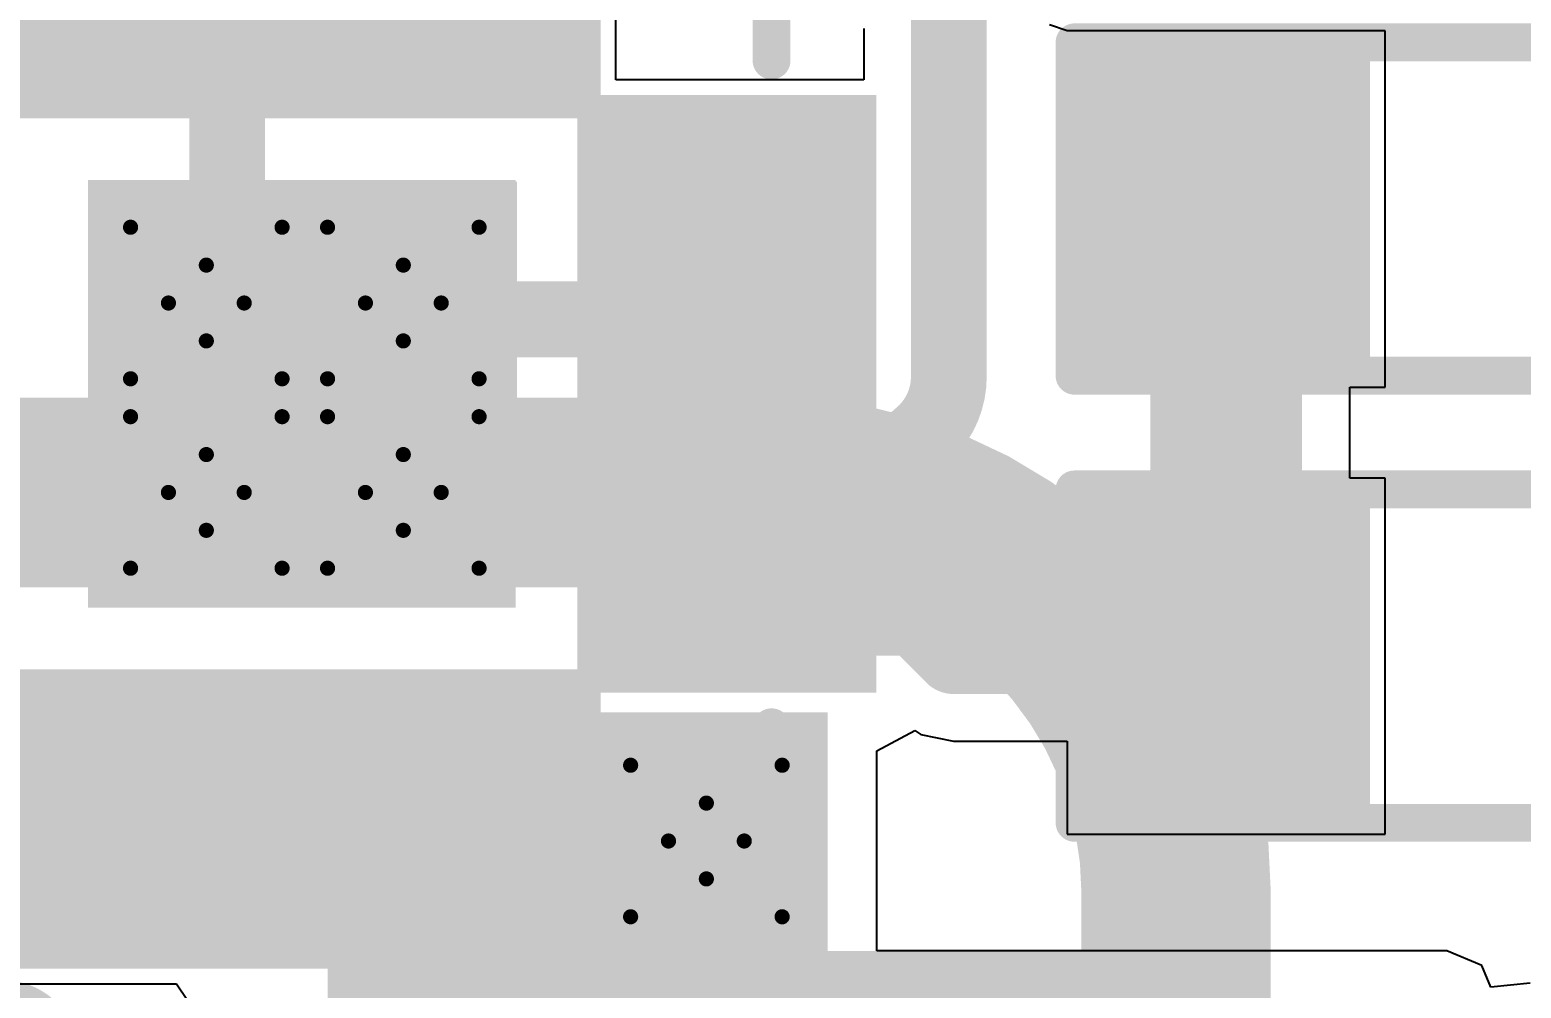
# Model space of a CAD drawing. Header units: millimetres. Extents: x -41 to 155, y -111 to 87.
# Drawn here: x 11.194 to 16.194, y 7.381 to 10.593 of the extents above; entities that cross this region are included whole.
import ezdxf

# ---------------------------------------------------------------- set-up
doc = ezdxf.new("R2010")
doc.units = ezdxf.units.MM
for name, color, linetype in [('BottomLayer', 5, 'Continuous'), ('DrillDrawing', 1, 'Continuous'), ('Mechanical1', 6, 'Continuous'), ('Mechanical2', 216, 'Continuous'), ('TopLayer', 1, 'Continuous'), ('TopOverlay', 2, 'Continuous'), ('TopPaste', 8, 'Continuous'), ('TopSolder', 216, 'Continuous'), ('ViaHoleLayer', 16, 'Continuous')]:
    doc.layers.add(name, color=color, linetype=linetype)
doc.styles.add('Arial', font='', dxfattribs={"height": 0.2})
doc.styles.get('Arial').set_extended_font_data('Arial')

# ---------------------------------------------------------------- blocks, each defined once
blk = doc.blocks.new('S______B______26')
at = {"layer": 'TopLayer'}
for points in [[(-1.143, -0.4445), (-1.143, 0.4445), (-0.381, 0.4445), (-0.381, -0.4445)], [(0.381, -0.4445), (0.381, 0.4445), (1.143, 0.4445), (1.143, -0.4445)]]:
    blk.add_hatch(color=1, dxfattribs=at).paths.add_polyline_path(points)
at = {"layer": 'TopPaste'}
for points in [[(-1.143, -0.4445), (-1.143, 0.4445), (-0.381, 0.4445), (-0.381, -0.4445)], [(0.381, -0.4445), (0.381, 0.4445), (1.143, 0.4445), (1.143, -0.4445)]]:
    blk.add_hatch(color=8, dxfattribs=at).paths.add_polyline_path(points)
at = {"layer": 'TopSolder'}
for points in [[(-1.2446, -0.5461), (-1.2446, 0.5461), (-0.2794, 0.5461), (-0.2794, -0.5461)], [(0.2794, -0.5461), (0.2794, 0.5461), (1.2446, 0.5461), (1.2446, -0.5461)]]:
    blk.add_hatch(color=216, dxfattribs=at).paths.add_polyline_path(points)
at = {"layer": 'TopOverlay', "const_width": 0.127}
for points in [[(-1.27, 0.5588), (1.27, 0.5588)], [(-1.27, -0.5588), (-1.27, 0.5588)], [(1.27, -0.5588), (1.27, 0.5588)], [(-1.27, -0.5588), (1.27, -0.5588)]]:
    blk.add_lwpolyline(points, dxfattribs=at)
at = {"layer": 'TopOverlay', "const_width": 0.0635}
for points in [[(-1.30175, 0.5588, 1), (-1.23825, 0.5588, 1)], [(-1.30175, 0.5588, 1), (-1.23825, 0.5588, 1)], [(1.23825, 0.5588, 1), (1.30175, 0.5588, 1)], [(1.23825, 0.5588, 1), (1.30175, 0.5588, 1)], [(-1.30175, -0.5588, 1), (-1.23825, -0.5588, 1)], [(-1.30175, -0.5588, 1), (-1.23825, -0.5588, 1)], [(1.23825, -0.5588, 1), (1.30175, -0.5588, 1)], [(1.23825, -0.5588, 1), (1.30175, -0.5588, 1)]]:
    blk.add_lwpolyline(points, format="xyb", close=True, dxfattribs=at)
blk = doc.blocks.new('S______B______27')
at = {"layer": 'TopLayer'}
for points in [[(-1.143, -0.4445), (-1.143, 0.4445), (-0.381, 0.4445), (-0.381, -0.4445)], [(0.381, -0.4445), (0.381, 0.4445), (1.143, 0.4445), (1.143, -0.4445)]]:
    blk.add_hatch(color=1, dxfattribs=at).paths.add_polyline_path(points)
at = {"layer": 'TopPaste'}
for points in [[(-1.143, -0.4445), (-1.143, 0.4445), (-0.381, 0.4445), (-0.381, -0.4445)], [(0.381, -0.4445), (0.381, 0.4445), (1.143, 0.4445), (1.143, -0.4445)]]:
    blk.add_hatch(color=8, dxfattribs=at).paths.add_polyline_path(points)
at = {"layer": 'TopSolder'}
for points in [[(-1.2446, -0.5461), (-1.2446, 0.5461), (-0.2794, 0.5461), (-0.2794, -0.5461)], [(0.2794, -0.5461), (0.2794, 0.5461), (1.2446, 0.5461), (1.2446, -0.5461)]]:
    blk.add_hatch(color=216, dxfattribs=at).paths.add_polyline_path(points)
at = {"layer": 'TopOverlay', "const_width": 0.127}
for points in [[(-1.27, 0.5588), (1.27, 0.5588)], [(-1.27, -0.5588), (-1.27, 0.5588)], [(1.27, -0.5588), (1.27, 0.5588)], [(-1.27, -0.5588), (1.27, -0.5588)]]:
    blk.add_lwpolyline(points, dxfattribs=at)
at = {"layer": 'TopOverlay', "const_width": 0.0635}
for points in [[(-1.30175, 0.5588, 1), (-1.23825, 0.5588, 1)], [(-1.30175, 0.5588, 1), (-1.23825, 0.5588, 1)], [(1.23825, 0.5588, 1), (1.30175, 0.5588, 1)], [(1.23825, 0.5588, 1), (1.30175, 0.5588, 1)], [(-1.30175, -0.5588, 1), (-1.23825, -0.5588, 1)], [(-1.30175, -0.5588, 1), (-1.23825, -0.5588, 1)], [(1.23825, -0.5588, 1), (1.30175, -0.5588, 1)], [(1.23825, -0.5588, 1), (1.30175, -0.5588, 1)]]:
    blk.add_lwpolyline(points, format="xyb", close=True, dxfattribs=at)
blk = doc.blocks.new('TQFN_16_EP_3_3__40')
at = {"layer": 'TopLayer'}
for points in [[(-0.6, 1.825), (-0.6, 1.025), (-0.9, 1.025), (-0.9, 1.825)], [(-0.1, 1.825), (-0.1, 1.025), (-0.4, 1.025), (-0.4, 1.825)], [(0.4, 1.825), (0.4, 1.025), (0.1, 1.025), (0.1, 1.825)], [(0.9, 1.825), (0.9, 1.025), (0.6, 1.025), (0.6, 1.825)], [(1.025, 0.9), (1.825, 0.9), (1.825, 0.6), (1.025, 0.6)], [(-0.615, 0.615), (0.615, 0.615), (0.615, -0.615), (-0.615, -0.615)], [(1.025, 0.4), (1.825, 0.4), (1.825, 0.1), (1.025, 0.1)], [(1.025, -0.1), (1.825, -0.1), (1.825, -0.4), (1.025, -0.4)], [(1.025, -0.6), (1.825, -0.6), (1.825, -0.9), (1.025, -0.9)], [(-0.9, -1.825), (-0.9, -1.025), (-0.6, -1.025), (-0.6, -1.825)], [(-0.4, -1.825), (-0.4, -1.025), (-0.1, -1.025), (-0.1, -1.825)], [(0.1, -1.825), (0.1, -1.025), (0.4, -1.025), (0.4, -1.825)], [(0.6, -1.825), (0.6, -1.025), (0.9, -1.025), (0.9, -1.825)]]:
    blk.add_hatch(color=1, dxfattribs=at).paths.add_polyline_path(points)
at = {"layer": 'TopPaste'}
for points in [[(-0.6, 1.825), (-0.6, 1.025), (-0.9, 1.025), (-0.9, 1.825)], [(-0.1, 1.825), (-0.1, 1.025), (-0.4, 1.025), (-0.4, 1.825)], [(0.4, 1.825), (0.4, 1.025), (0.1, 1.025), (0.1, 1.825)], [(0.9, 1.825), (0.9, 1.025), (0.6, 1.025), (0.6, 1.825)], [(1.025, 0.9), (1.825, 0.9), (1.825, 0.6), (1.025, 0.6)], [(-0.615, 0.615), (0.615, 0.615), (0.615, -0.615), (-0.615, -0.615)], [(1.025, 0.4), (1.825, 0.4), (1.825, 0.1), (1.025, 0.1)], [(1.025, -0.1), (1.825, -0.1), (1.825, -0.4), (1.025, -0.4)], [(1.025, -0.6), (1.825, -0.6), (1.825, -0.9), (1.025, -0.9)], [(-0.9, -1.825), (-0.9, -1.025), (-0.6, -1.025), (-0.6, -1.825)], [(-0.4, -1.825), (-0.4, -1.025), (-0.1, -1.025), (-0.1, -1.825)], [(0.1, -1.825), (0.1, -1.025), (0.4, -1.025), (0.4, -1.825)], [(0.6, -1.825), (0.6, -1.025), (0.9, -1.025), (0.9, -1.825)]]:
    blk.add_hatch(color=8, dxfattribs=at).paths.add_polyline_path(points)
at = {"layer": 'TopSolder'}
for points in [[(-0.4984, 1.9266), (-0.4984, 0.9234), (-1.0016, 0.9234), (-1.0016, 1.9266)], [(0.0016, 1.9266), (0.0016, 0.9234), (-0.5016, 0.9234), (-0.5016, 1.9266)], [(0.5016, 1.9266), (0.5016, 0.9234), (-0.0016, 0.9234), (-0.0016, 1.9266)], [(1.0016, 1.9266), (1.0016, 0.9234), (0.4984, 0.9234), (0.4984, 1.9266)], [(0.9234, 1.0016), (1.9266, 1.0016), (1.9266, 0.4984), (0.9234, 0.4984)], [(-0.7166, 0.7166), (0.7166, 0.7166), (0.7166, -0.7166), (-0.7166, -0.7166)], [(0.9234, 0.5016), (1.9266, 0.5016), (1.9266, -0.0016), (0.9234, -0.0016)], [(0.9234, 0.0016), (1.9266, 0.0016), (1.9266, -0.5016), (0.9234, -0.5016)], [(0.9234, -0.4984), (1.9266, -0.4984), (1.9266, -1.0016), (0.9234, -1.0016)], [(-1.0016, -1.9266), (-1.0016, -0.9234), (-0.4984, -0.9234), (-0.4984, -1.9266)], [(-0.5016, -1.9266), (-0.5016, -0.9234), (0.0016, -0.9234), (0.0016, -1.9266)], [(-0.0016, -1.9266), (-0.0016, -0.9234), (0.5016, -0.9234), (0.5016, -1.9266)], [(0.4984, -1.9266), (0.4984, -0.9234), (1.0016, -0.9234), (1.0016, -1.9266)]]:
    blk.add_hatch(color=216, dxfattribs=at).paths.add_polyline_path(points)
at = {"layer": 'TopOverlay', "const_width": 0.127}
for points in [[(1.5748, 1.1176), (1.5748, 1.5748)], [(1.5748, -1.5748), (1.5748, -1.1176)], [(1.143, -1.5748), (1.5748, -1.5748)]]:
    blk.add_lwpolyline(points, dxfattribs=at)
at = {"layer": 'TopOverlay', "const_width": 0.0635}
for points in [[(1.5431, 1.1176, 1), (1.6066, 1.1176, 1)], [(1.5431, -1.1176, 1), (1.6066, -1.1176, 1)], [(1.1113, -1.5748, 1), (1.1748, -1.5748, 1)], [(1.5431, -1.5748, 1), (1.6066, -1.5748, 1)], [(1.5431, -1.5748, 1), (1.6066, -1.5748, 1)]]:
    blk.add_lwpolyline(points, format="xyb", close=True, dxfattribs=at)
blk = doc.blocks.new('C___0805_55')
at = {"layer": 'TopSolder'}
blk.add_hatch(color=216, dxfattribs=at).paths.add_polyline_path([(0.438, 0.832), (1.594, 0.832), (1.594, -0.832), (0.438, -0.832)])
at = {"layer": 'TopOverlay', "const_width": 0.127}
for points in [[(0.6096, 0.8636), (1.6256, 0.8636)], [(1.6256, 0.8636), (1.6256, -0.8636)], [(0.6096, -0.8636), (1.6256, -0.8636)]]:
    blk.add_lwpolyline(points, dxfattribs=at)
at = {"layer": 'TopOverlay', "const_width": 0.0635}
for points in [[(1.5938, 0.8636, 1), (1.6574, 0.8636, 1)], [(1.5938, 0.8636, 1), (1.6574, 0.8636, 1)], [(1.5938, -0.8636, 1), (1.6574, -0.8636, 1)], [(1.5938, -0.8636, 1), (1.6574, -0.8636, 1)]]:
    blk.add_lwpolyline(points, format="xyb", close=True, dxfattribs=at)

msp = doc.modelspace()

# ---------------------------------------------------------------- hatches: boundary and pattern name
at = {"layer": 'BottomLayer'}
msp.add_hatch(color=5, dxfattribs=at).paths.add_polyline_path([(11.4808, 8.7376), (12.827, 8.7376), (12.827, 10.0838), (11.4808, 10.0838)])
h = msp.add_hatch(color=5, dxfattribs=at)
edge = h.paths.add_edge_path()
edge.add_arc((11.7856, 9.6774), 0.3, 0, 360)
h = msp.add_hatch(color=5, dxfattribs=at)
edge = h.paths.add_edge_path()
edge.add_arc((12.446, 9.6774), 0.3, 0, 360)
h = msp.add_hatch(color=5, dxfattribs=at)
edge = h.paths.add_edge_path()
edge.add_arc((11.7856, 9.0424), 0.3, 0, 360)
h = msp.add_hatch(color=5, dxfattribs=at)
edge = h.paths.add_edge_path()
edge.add_arc((12.446, 9.0424), 0.3, 0, 360)
h = msp.add_hatch(color=5, dxfattribs=at)
edge = h.paths.add_edge_path()
edge.add_arc((13.462, 7.874), 0.3, 0, 360)
at = {"layer": 'TopLayer'}
h = msp.add_hatch(color=1, dxfattribs=at)
edge = h.paths.add_edge_path()
edge.add_arc((11.7856, 9.6774), 0.3, 0, 360)
h = msp.add_hatch(color=1, dxfattribs=at)
edge = h.paths.add_edge_path()
edge.add_arc((12.446, 9.6774), 0.3, 0, 360)
h = msp.add_hatch(color=1, dxfattribs=at)
edge = h.paths.add_edge_path()
edge.add_arc((11.7856, 9.0424), 0.3, 0, 360)
h = msp.add_hatch(color=1, dxfattribs=at)
edge = h.paths.add_edge_path()
edge.add_arc((12.446, 9.0424), 0.3, 0, 360)
msp.add_hatch(color=1, dxfattribs=at).paths.add_polyline_path([(12.192, 6.096), (13.8684, 6.096), (13.8684, 8.3058), (12.192, 8.3058)])
h = msp.add_hatch(color=1, dxfattribs=at)
edge = h.paths.add_edge_path()
edge.add_arc((13.462, 7.874), 0.3, 0, 360)
at = {"layer": 'ViaHoleLayer'}
h = msp.add_hatch(color=16, dxfattribs=at)
edge = h.paths.add_edge_path()
edge.add_arc((11.7856, 9.6774), 0.15, 0, 360)
h = msp.add_hatch(color=16, dxfattribs=at)
edge = h.paths.add_edge_path()
edge.add_arc((12.446, 9.6774), 0.15, 0, 360)
h = msp.add_hatch(color=16, dxfattribs=at)
edge = h.paths.add_edge_path()
edge.add_arc((11.7856, 9.0424), 0.15, 0, 360)
h = msp.add_hatch(color=16, dxfattribs=at)
edge = h.paths.add_edge_path()
edge.add_arc((12.446, 9.0424), 0.15, 0, 360)
h = msp.add_hatch(color=16, dxfattribs=at)
edge = h.paths.add_edge_path()
edge.add_arc((13.462, 7.874), 0.15, 0, 360)

# ---------------------------------------------------------------- linework, layer by layer
at = {"layer": 'BottomLayer'}
for points, const_width in [([(10.705, 9.0424), (11.7856, 9.0424)], 0.635), ([(12.446, 9.0424), (13.6906, 9.0424)], 0.635), ([(8.702, 7.874), (13.462, 7.874)], 0.381), ([(15.0368, 6.3616), (15.0368, 7.7003)], 0.635)]:
    msp.add_lwpolyline(points, dxfattribs=dict(at, const_width=const_width))
for points, const_width in [([(11.6268, 9.0424, 1), (11.9444, 9.0424, 1)], 0.3175), ([(12.2873, 9.0424, 1), (12.6047, 9.0424, 1)], 0.3175), ([(13.5319, 9.0424, 1), (13.8493, 9.0424, 1)], 0.3175), ([(13.5319, 9.0424, 1), (13.8493, 9.0424, 1)], 0.3175), ([(14.4858, 8.6473, 1), (14.8033, 8.6473, 1)], 0.3175), ([(14.4858, 8.6473, 1), (14.8033, 8.6473, 1)], 0.3175), ([(13.3667, 7.874, 1), (13.5572, 7.874, 1)], 0.1905), ([(14.878, 7.7003, 1), (15.1956, 7.7003, 1)], 0.3175), ([(14.878, 7.7003, 1), (15.1956, 7.7003, 1)], 0.3175)]:
    msp.add_lwpolyline(points, format="xyb", close=True, dxfattribs=dict(at, const_width=const_width))
at = {"layer": 'BottomLayer', "const_width": 0.635}
for points in [[(13.6906, 9.0424, -0.198912), (14.6445, 8.6473)], [(14.6445, 8.6473, -0.198912), (15.0368, 7.7003)]]:
    msp.add_lwpolyline(points, format="xyb", dxfattribs=at)
at = {"layer": 'DrillDrawing', "const_width": 0.0508}
for points in [[(11.5316, 9.9314), (11.7856, 9.8044)], [(11.5316, 9.9314), (11.6586, 9.6774)], [(11.7856, 9.8044), (12.0396, 9.9314)], [(11.9126, 9.6774), (12.0396, 9.9314)], [(12.192, 9.9314), (12.446, 9.8044)], [(12.192, 9.9314), (12.319, 9.6774)], [(12.446, 9.8044), (12.7, 9.9314)], [(12.573, 9.6774), (12.7, 9.9314)], [(11.5316, 9.4234), (11.6586, 9.6774)], [(11.9126, 9.6774), (12.0396, 9.4234)], [(12.192, 9.4234), (12.319, 9.6774)], [(12.573, 9.6774), (12.7, 9.4234)], [(11.5316, 9.4234), (11.7856, 9.5504)], [(11.7856, 9.5504), (12.0396, 9.4234)], [(12.192, 9.4234), (12.446, 9.5504)], [(12.446, 9.5504), (12.7, 9.4234)], [(11.5316, 9.2964), (11.7856, 9.1694)], [(11.5316, 9.2964), (11.6586, 9.0424)], [(11.7856, 9.1694), (12.0396, 9.2964)], [(11.9126, 9.0424), (12.0396, 9.2964)], [(12.192, 9.2964), (12.446, 9.1694)], [(12.192, 9.2964), (12.319, 9.0424)], [(12.446, 9.1694), (12.7, 9.2964)], [(12.573, 9.0424), (12.7, 9.2964)], [(11.5316, 8.7884), (11.6586, 9.0424)], [(11.9126, 9.0424), (12.0396, 8.7884)], [(12.192, 8.7884), (12.319, 9.0424)], [(12.573, 9.0424), (12.7, 8.7884)], [(11.5316, 8.7884), (11.7856, 8.9154)], [(11.7856, 8.9154), (12.0396, 8.7884)], [(12.192, 8.7884), (12.446, 8.9154)], [(12.446, 8.9154), (12.7, 8.7884)], [(13.208, 8.128), (13.462, 8.001)], [(13.208, 8.128), (13.335, 7.874)], [(13.462, 8.001), (13.716, 8.128)], [(13.589, 7.874), (13.716, 8.128)], [(13.208, 7.62), (13.335, 7.874)], [(13.589, 7.874), (13.716, 7.62)], [(13.208, 7.62), (13.462, 7.747)], [(13.462, 7.747), (13.716, 7.62)]]:
    msp.add_lwpolyline(points, dxfattribs=at)
at = {"layer": 'DrillDrawing', "const_width": 0.0254}
for points in [[(11.5189, 9.9314, 1), (11.5443, 9.9314, 1)], [(11.5189, 9.9314, 1), (11.5443, 9.9314, 1)], [(12.0269, 9.9314, 1), (12.0523, 9.9314, 1)], [(12.0269, 9.9314, 1), (12.0523, 9.9314, 1)], [(12.1793, 9.9314, 1), (12.2047, 9.9314, 1)], [(12.1793, 9.9314, 1), (12.2047, 9.9314, 1)], [(12.6873, 9.9314, 1), (12.7127, 9.9314, 1)], [(12.6873, 9.9314, 1), (12.7127, 9.9314, 1)], [(11.7729, 9.8044, 1), (11.7983, 9.8044, 1)], [(11.7729, 9.8044, 1), (11.7983, 9.8044, 1)], [(12.4333, 9.8044, 1), (12.4587, 9.8044, 1)], [(12.4333, 9.8044, 1), (12.4587, 9.8044, 1)], [(11.6459, 9.6774, 1), (11.6713, 9.6774, 1)], [(11.6459, 9.6774, 1), (11.6713, 9.6774, 1)], [(11.8999, 9.6774, 1), (11.9253, 9.6774, 1)], [(11.8999, 9.6774, 1), (11.9253, 9.6774, 1)], [(12.3063, 9.6774, 1), (12.3317, 9.6774, 1)], [(12.3063, 9.6774, 1), (12.3317, 9.6774, 1)], [(12.5603, 9.6774, 1), (12.5857, 9.6774, 1)], [(12.5603, 9.6774, 1), (12.5857, 9.6774, 1)], [(11.7729, 9.5504, 1), (11.7983, 9.5504, 1)], [(11.7729, 9.5504, 1), (11.7983, 9.5504, 1)], [(12.4333, 9.5504, 1), (12.4587, 9.5504, 1)], [(12.4333, 9.5504, 1), (12.4587, 9.5504, 1)], [(11.5189, 9.4234, 1), (11.5443, 9.4234, 1)], [(11.5189, 9.4234, 1), (11.5443, 9.4234, 1)], [(12.0269, 9.4234, 1), (12.0523, 9.4234, 1)], [(12.0269, 9.4234, 1), (12.0523, 9.4234, 1)], [(12.1793, 9.4234, 1), (12.2047, 9.4234, 1)], [(12.1793, 9.4234, 1), (12.2047, 9.4234, 1)], [(12.6873, 9.4234, 1), (12.7127, 9.4234, 1)], [(12.6873, 9.4234, 1), (12.7127, 9.4234, 1)], [(11.5189, 9.2964, 1), (11.5443, 9.2964, 1)], [(11.5189, 9.2964, 1), (11.5443, 9.2964, 1)], [(12.0269, 9.2964, 1), (12.0523, 9.2964, 1)], [(12.0269, 9.2964, 1), (12.0523, 9.2964, 1)], [(12.1793, 9.2964, 1), (12.2047, 9.2964, 1)], [(12.1793, 9.2964, 1), (12.2047, 9.2964, 1)], [(12.6873, 9.2964, 1), (12.7127, 9.2964, 1)], [(12.6873, 9.2964, 1), (12.7127, 9.2964, 1)], [(11.7729, 9.1694, 1), (11.7983, 9.1694, 1)], [(11.7729, 9.1694, 1), (11.7983, 9.1694, 1)], [(12.4333, 9.1694, 1), (12.4587, 9.1694, 1)], [(12.4333, 9.1694, 1), (12.4587, 9.1694, 1)], [(11.6459, 9.0424, 1), (11.6713, 9.0424, 1)], [(11.6459, 9.0424, 1), (11.6713, 9.0424, 1)], [(11.8999, 9.0424, 1), (11.9253, 9.0424, 1)], [(11.8999, 9.0424, 1), (11.9253, 9.0424, 1)], [(12.3063, 9.0424, 1), (12.3317, 9.0424, 1)], [(12.3063, 9.0424, 1), (12.3317, 9.0424, 1)], [(12.5603, 9.0424, 1), (12.5857, 9.0424, 1)], [(12.5603, 9.0424, 1), (12.5857, 9.0424, 1)], [(11.7729, 8.9154, 1), (11.7983, 8.9154, 1)], [(11.7729, 8.9154, 1), (11.7983, 8.9154, 1)], [(12.4333, 8.9154, 1), (12.4587, 8.9154, 1)], [(12.4333, 8.9154, 1), (12.4587, 8.9154, 1)], [(11.5189, 8.7884, 1), (11.5443, 8.7884, 1)], [(11.5189, 8.7884, 1), (11.5443, 8.7884, 1)], [(12.0269, 8.7884, 1), (12.0523, 8.7884, 1)], [(12.0269, 8.7884, 1), (12.0523, 8.7884, 1)], [(12.1793, 8.7884, 1), (12.2047, 8.7884, 1)], [(12.1793, 8.7884, 1), (12.2047, 8.7884, 1)], [(12.6873, 8.7884, 1), (12.7127, 8.7884, 1)], [(12.6873, 8.7884, 1), (12.7127, 8.7884, 1)], [(13.1953, 8.128, 1), (13.2207, 8.128, 1)], [(13.1953, 8.128, 1), (13.2207, 8.128, 1)], [(13.7033, 8.128, 1), (13.7287, 8.128, 1)], [(13.7033, 8.128, 1), (13.7287, 8.128, 1)], [(13.4493, 8.001, 1), (13.4747, 8.001, 1)], [(13.4493, 8.001, 1), (13.4747, 8.001, 1)], [(13.3223, 7.874, 1), (13.3477, 7.874, 1)], [(13.3223, 7.874, 1), (13.3477, 7.874, 1)], [(13.5763, 7.874, 1), (13.6017, 7.874, 1)], [(13.5763, 7.874, 1), (13.6017, 7.874, 1)], [(13.4493, 7.747, 1), (13.4747, 7.747, 1)], [(13.4493, 7.747, 1), (13.4747, 7.747, 1)], [(13.1953, 7.62, 1), (13.2207, 7.62, 1)], [(13.1953, 7.62, 1), (13.2207, 7.62, 1)], [(13.7033, 7.62, 1), (13.7287, 7.62, 1)], [(13.7033, 7.62, 1), (13.7287, 7.62, 1)]]:
    msp.add_lwpolyline(points, format="xyb", close=True, dxfattribs=at)
at = {"layer": 'Mechanical1', "const_width": 0.254}
msp.add_lwpolyline([(-26.7326, 19.8284, -3.064051), (-27.0164, -19.4272)], format="xyb", dxfattribs=at)
at = {"layer": 'Mechanical2', "const_width": 0.254}
msp.add_lwpolyline([(-27.7733, 19.435, -3.216016), (-28.067, -19.0083)], format="xyb", dxfattribs=at)
at = {"layer": 'TopLayer'}
for p, q in [((13.158, 10.4252), (13.158, 11.3502)), ((14.671, 10.5893), (14.612, 10.6094)), ((13.9899, 10.5979), (13.9899, 10.4252)), ((15.7378, 10.5893), (14.671, 10.5893)), ((14.671, 10.5893), (14.671, 10.5893)), ((15.7378, 9.3955), (15.7378, 10.5893)), ((13.9899, 10.4252), (13.158, 10.4252)), ((15.6188, 9.0907), (15.6188, 9.3955)), ((15.6188, 9.3955), (15.7378, 9.3955)), ((15.7378, 9.0907), (15.6188, 9.0907)), ((15.7378, 7.8969), (15.7378, 9.0907)), ((14.0334, 8.1765), (14.1604, 8.2444)), ((14.1604, 8.2444), (14.181, 8.2306)), ((14.181, 8.2306), (14.29, 8.2089)), ((14.29, 8.2089), (14.29, 8.2089)), ((14.29, 8.2089), (14.671, 8.2089)), ((14.671, 8.2089), (14.671, 7.8969)), ((14.0334, 7.5056), (14.0334, 8.1765)), ((14.671, 7.8969), (15.7378, 7.8969)), ((15.9448, 7.5056), (14.0334, 7.5056)), ((16.0614, 7.4572), (15.9448, 7.5056)), ((16.0917, 7.3842), (16.0614, 7.4572)), ((11.0532, 7.3954), (11.6856, 7.3954)), ((11.6856, 7.3954), (11.7222, 7.3406)), ((16.2238, 7.3972), (16.0917, 7.3842))]:
    msp.add_line(p, q, dxfattribs=at)
for points, const_width in [([(11.8556, 9.9764), (11.8556, 10.7978)], 0.254), ([(14.2748, 9.4296), (14.2748, 10.724)], 0.254), ([(15.2044, 9.9839), (15.2044, 10.0686)], 0.508), ([(15.2044, 8.4938), (15.2044, 9.9839)], 0.508), ([(11.8476, 9.6308), (11.8478, 9.6306)], 0.3048), ([(11.8478, 9.6306), (12.1056, 9.3728)], 0.3048), ([(12.7092, 9.6228), (13.5306, 9.6228)], 0.254), ([(10.6806, 9.1228), (11.7856, 9.1228)], 0.254), ([(13.5306, 9.1228), (13.9021, 9.1228)], 0.254), ([(13.5306, 8.6228), (14.161, 8.6228)], 0.254), ([(14.161, 8.6228), (14.29, 8.4938)], 0.254), ([(14.29, 8.4938), (15.2044, 8.4938)], 0.254), ([(13.0338, 7.874), (13.462, 7.874)], 0.3048)]:
    msp.add_lwpolyline(points, dxfattribs=dict(at, const_width=const_width))
for points, const_width in [([(15.0774, 10.0686, 1), (15.3314, 10.0686, 1)], 0.254), ([(15.0774, 9.9839, 1), (15.3314, 9.9839, 1)], 0.254), ([(15.0774, 9.9839, 1), (15.3314, 9.9839, 1)], 0.254), ([(11.7921, 9.9764, 1), (11.9191, 9.9764, 1)], 0.127), ([(11.6586, 9.6774, 1), (11.811, 9.6774, 1)], 0.1524), ([(11.7714, 9.6308, 1), (11.9238, 9.6308, 1)], 0.1524), ([(11.7714, 9.6308, 1), (11.9238, 9.6308, 1)], 0.1524), ([(11.7714, 9.6308, 1), (11.9238, 9.6308, 1)], 0.1524), ([(11.7716, 9.6306, 1), (11.924, 9.6306, 1)], 0.1524), ([(11.7716, 9.6306, 1), (11.924, 9.6306, 1)], 0.1524), ([(11.7716, 9.6306, 1), (11.924, 9.6306, 1)], 0.1524), ([(12.6457, 9.6228, 1), (12.7727, 9.6228, 1)], 0.127), ([(13.4671, 9.6228, 1), (13.5941, 9.6228, 1)], 0.127), ([(14.2113, 9.4296, 1), (14.3383, 9.4296, 1)], 0.127), ([(14.2113, 9.4296, 1), (14.3383, 9.4296, 1)], 0.127), ([(12.0294, 9.3728, 1), (12.1818, 9.3728, 1)], 0.1524), ([(14.1351, 9.2456, 1), (14.2621, 9.2456, 1)], 0.127), ([(14.1351, 9.2456, 1), (14.2621, 9.2456, 1)], 0.127), ([(11.7221, 9.1228, 1), (11.8491, 9.1228, 1)], 0.127), ([(13.4671, 9.1228, 1), (13.5941, 9.1228, 1)], 0.127), ([(13.8386, 9.1228, 1), (13.9656, 9.1228, 1)], 0.127), ([(13.8386, 9.1228, 1), (13.9656, 9.1228, 1)], 0.127), ([(13.4671, 8.6228, 1), (13.5941, 8.6228, 1)], 0.127), ([(14.0975, 8.6228, 1), (14.2245, 8.6228, 1)], 0.127), ([(14.0975, 8.6228, 1), (14.2245, 8.6228, 1)], 0.127), ([(15.0774, 8.4938, 1), (15.3314, 8.4938, 1)], 0.254), ([(14.2265, 8.4938, 1), (14.3535, 8.4938, 1)], 0.127), ([(14.2265, 8.4938, 1), (14.3535, 8.4938, 1)], 0.127), ([(15.1409, 8.4938, 1), (15.2679, 8.4938, 1)], 0.127), ([(12.7794, 7.9478, 1), (12.9318, 7.9478, 1)], 0.1524), ([(12.9576, 7.874, 1), (13.11, 7.874, 1)], 0.1524), ([(12.9576, 7.874, 1), (13.11, 7.874, 1)], 0.1524), ([(13.3858, 7.874, 1), (13.5382, 7.874, 1)], 0.1524)]:
    msp.add_lwpolyline(points, format="xyb", close=True, dxfattribs=dict(at, const_width=const_width))
for points, const_width in [([(11.7348, 9.6774, -0.198442), (11.8476, 9.6308)], 0.3048), ([(11.8476, 9.6308, -0.00045), (11.8478, 9.6306)], 0.3048), ([(14.2748, 9.4296, -0.198912), (14.1986, 9.2456)], 0.254), ([(14.1986, 9.2456, -0.198912), (13.9021, 9.1228)], 0.254), ([(13.0338, 7.874, -0.198912), (12.8556, 7.9478)], 0.3048)]:
    msp.add_lwpolyline(points, format="xyb", dxfattribs=dict(at, const_width=const_width))

# ---------------------------------------------------------------- block references
for name, p in [('TQFN_16_EP_3_3__40', (12.1056, 9.3728)), ('S______B______27', (15.9664, 9.9924)), ('S______B______26', (15.9664, 8.4938))]:
    msp.add_blockref(name, p)
at = {"rotation": 90}
msp.add_blockref('C___0805_55', (13.9446, 5.8166), dxfattribs=at)

# ---------------------------------------------------------------- texts
at = {"layer": 'TopOverlay', "style": 'Arial'}
msp.add_text('Q3', height=1.016, rotation=90, dxfattribs=at).set_placement((11.3536, 5.5798))

doc.saveas('drawing.dxf')
